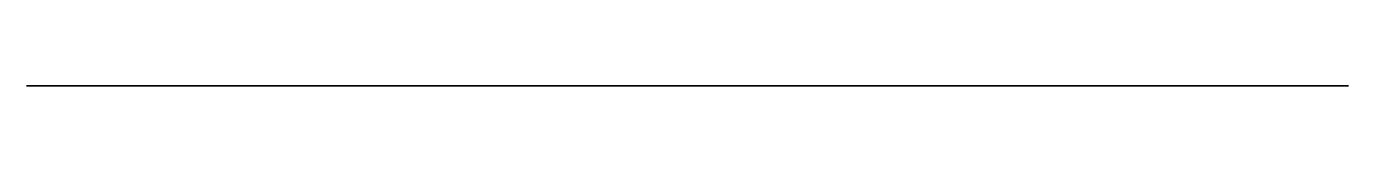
# Model space of a CAD drawing. Header units: millimetres. Extents: x 126.1 to 143.3, y 0 to 0.
import ezdxf

# ---------------------------------------------------------------- set-up
doc = ezdxf.new("R2010")
doc.units = ezdxf.units.MM
doc.layers.get('0').update_dxf_attribs({"color": 194, "true_color": 0x551cb1})

msp = doc.modelspace()

# ---------------------------------------------------------------- linework, layer by layer
at = {"color": 121, "true_color": 0xa6e5e5}
msp.add_polyline3d([(133.751, 0, 109.425), (133.977, 0, 109.49), (134.196, 0, 109.567), (134.411, 0, 109.656), (134.619, 0, 109.755), (134.821, 0, 109.866), (135.016, 0, 109.988), (135.205, 0, 110.119), (135.385, 0, 110.261), (135.558, 0, 110.412), (135.722, 0, 110.573), (135.877, 0, 110.742), (136.023, 0, 110.921), (136.16, 0, 111.107), (136.287, 0, 111.301), (136.403, 0, 111.503), (136.508, 0, 111.712), (136.602, 0, 111.927), (136.683, 0, 112.145), (136.752, 0, 112.367), (136.808, 0, 112.591), (136.852, 0, 112.817), (136.883, 0, 113.045), (136.902, 0, 113.274), (136.908, 0, 113.503), (136.902, 0, 113.733), (136.883, 0, 113.962), (136.852, 0, 114.189), (136.808, 0, 114.416), (136.752, 0, 114.64), (136.683, 0, 114.861), (136.602, 0, 115.08), (136.508, 0, 115.295), (136.403, 0, 115.504), (136.287, 0, 115.706), (136.16, 0, 115.9), (136.023, 0, 116.086), (135.877, 0, 116.264), (135.722, 0, 116.434), (135.558, 0, 116.594), (135.385, 0, 116.746), (135.205, 0, 116.887), (135.016, 0, 117.019), (134.821, 0, 117.141), (134.619, 0, 117.251), (134.411, 0, 117.351), (134.196, 0, 117.44), (133.977, 0, 117.517), (133.751, 0, 117.582), (133.751, 0, 122.043), (126.105, 0, 122.043), (126.105, 0, -8.016), (143.346, 0, -8.016), (143.346, 0, 39.365), (140.604, 0, 39.365), (140.599, 0, 42.974), (140.092, 0, 42.97), (139.839, 0, 42.971), (139.589, 0, 42.982), (139.343, 0, 43.005), (139.223, 0, 43.024), (139.105, 0, 43.047), (138.989, 0, 43.077), (138.876, 0, 43.112), (138.765, 0, 43.155), (138.711, 0, 43.179), (138.657, 0, 43.205), (138.588, 0, 43.242), (138.521, 0, 43.282), (138.455, 0, 43.325), (138.392, 0, 43.37), (138.33, 0, 43.417), (138.271, 0, 43.467), (138.214, 0, 43.519), (138.159, 0, 43.574), (138.106, 0, 43.63), (138.055, 0, 43.689), (138.006, 0, 43.749), (137.959, 0, 43.812), (137.914, 0, 43.876), (137.872, 0, 43.941), (137.794, 0, 44.077), (137.736, 0, 44.195), (137.687, 0, 44.316), (137.645, 0, 44.439), (137.609, 0, 44.566), (137.58, 0, 44.694), (137.557, 0, 44.825), (137.524, 0, 45.093), (137.507, 0, 45.366), (137.501, 0, 45.643), (137.502, 0, 46.198), (137.5, 0, 85.729), (137.497, 0, 86.35), (137.513, 0, 86.962), (137.541, 0, 87.257), (137.562, 0, 87.4), (137.589, 0, 87.539), (137.622, 0, 87.674), (137.662, 0, 87.805), (137.71, 0, 87.932), (137.737, 0, 87.993), (137.766, 0, 88.053), (137.79, 0, 88.098), (137.816, 0, 88.143), (137.872, 0, 88.23), (137.935, 0, 88.313), (138.003, 0, 88.393), (138.075, 0, 88.467), (138.152, 0, 88.538), (138.233, 0, 88.603), (138.318, 0, 88.663), (138.368, 0, 88.695), (138.419, 0, 88.725), (138.471, 0, 88.753), (138.524, 0, 88.78), (138.633, 0, 88.827), (138.744, 0, 88.868), (138.859, 0, 88.902), (138.976, 0, 88.931), (139.096, 0, 88.954), (139.218, 0, 88.973), (139.467, 0, 88.998), (139.721, 0, 89.011), (140.236, 0, 89.013), (140.544, 0, 89.01), (140.551, 0, 91.953), (140.755, 0, 92.057), (140.953, 0, 92.17), (141.145, 0, 92.292), (141.33, 0, 92.423), (141.509, 0, 92.561), (141.68, 0, 92.708), (141.845, 0, 92.862), (142.002, 0, 93.024), (142.151, 0, 93.192), (142.293, 0, 93.368), (142.426, 0, 93.55), (142.551, 0, 93.739), (142.667, 0, 93.933), (142.774, 0, 94.134), (142.872, 0, 94.339), (142.961, 0, 94.55), (143.039, 0, 94.766), (143.107, 0, 94.984), (143.165, 0, 95.204), (143.211, 0, 95.427), (143.247, 0, 95.651), (143.273, 0, 95.877), (143.288, 0, 96.104), (143.293, 0, 96.331), (143.287, 0, 96.557), (143.27, 0, 96.784), (143.244, 0, 97.01), (143.207, 0, 97.234), (143.159, 0, 97.457), (143.101, 0, 97.677), (143.033, 0, 97.896), (142.954, 0, 98.111), (142.882, 0, 98.28), (142.799, 0, 98.444), (142.707, 0, 98.604), (142.606, 0, 98.759), (142.496, 0, 98.909), (142.378, 0, 99.056), (142.253, 0, 99.198), (142.12, 0, 99.338), (141.835, 0, 99.606), (141.526, 0, 99.863), (141.197, 0, 100.112), (140.853, 0, 100.353), (139.143, 0, 101.522), (138.31, 0, 102.13), (137.511, 0, 102.765), (136.76, 0, 103.436), (136.408, 0, 103.787), (136.073, 0, 104.151), (135.758, 0, 104.529), (135.465, 0, 104.921), (135.194, 0, 105.329), (134.948, 0, 105.754), (134.729, 0, 106.186), (134.53, 0, 106.627), (134.349, 0, 107.078), (134.189, 0, 107.537), (134.049, 0, 108.002), (133.929, 0, 108.472), (133.83, 0, 108.947)], close=True, dxfattribs=at)

doc.saveas('drawing.dxf')
